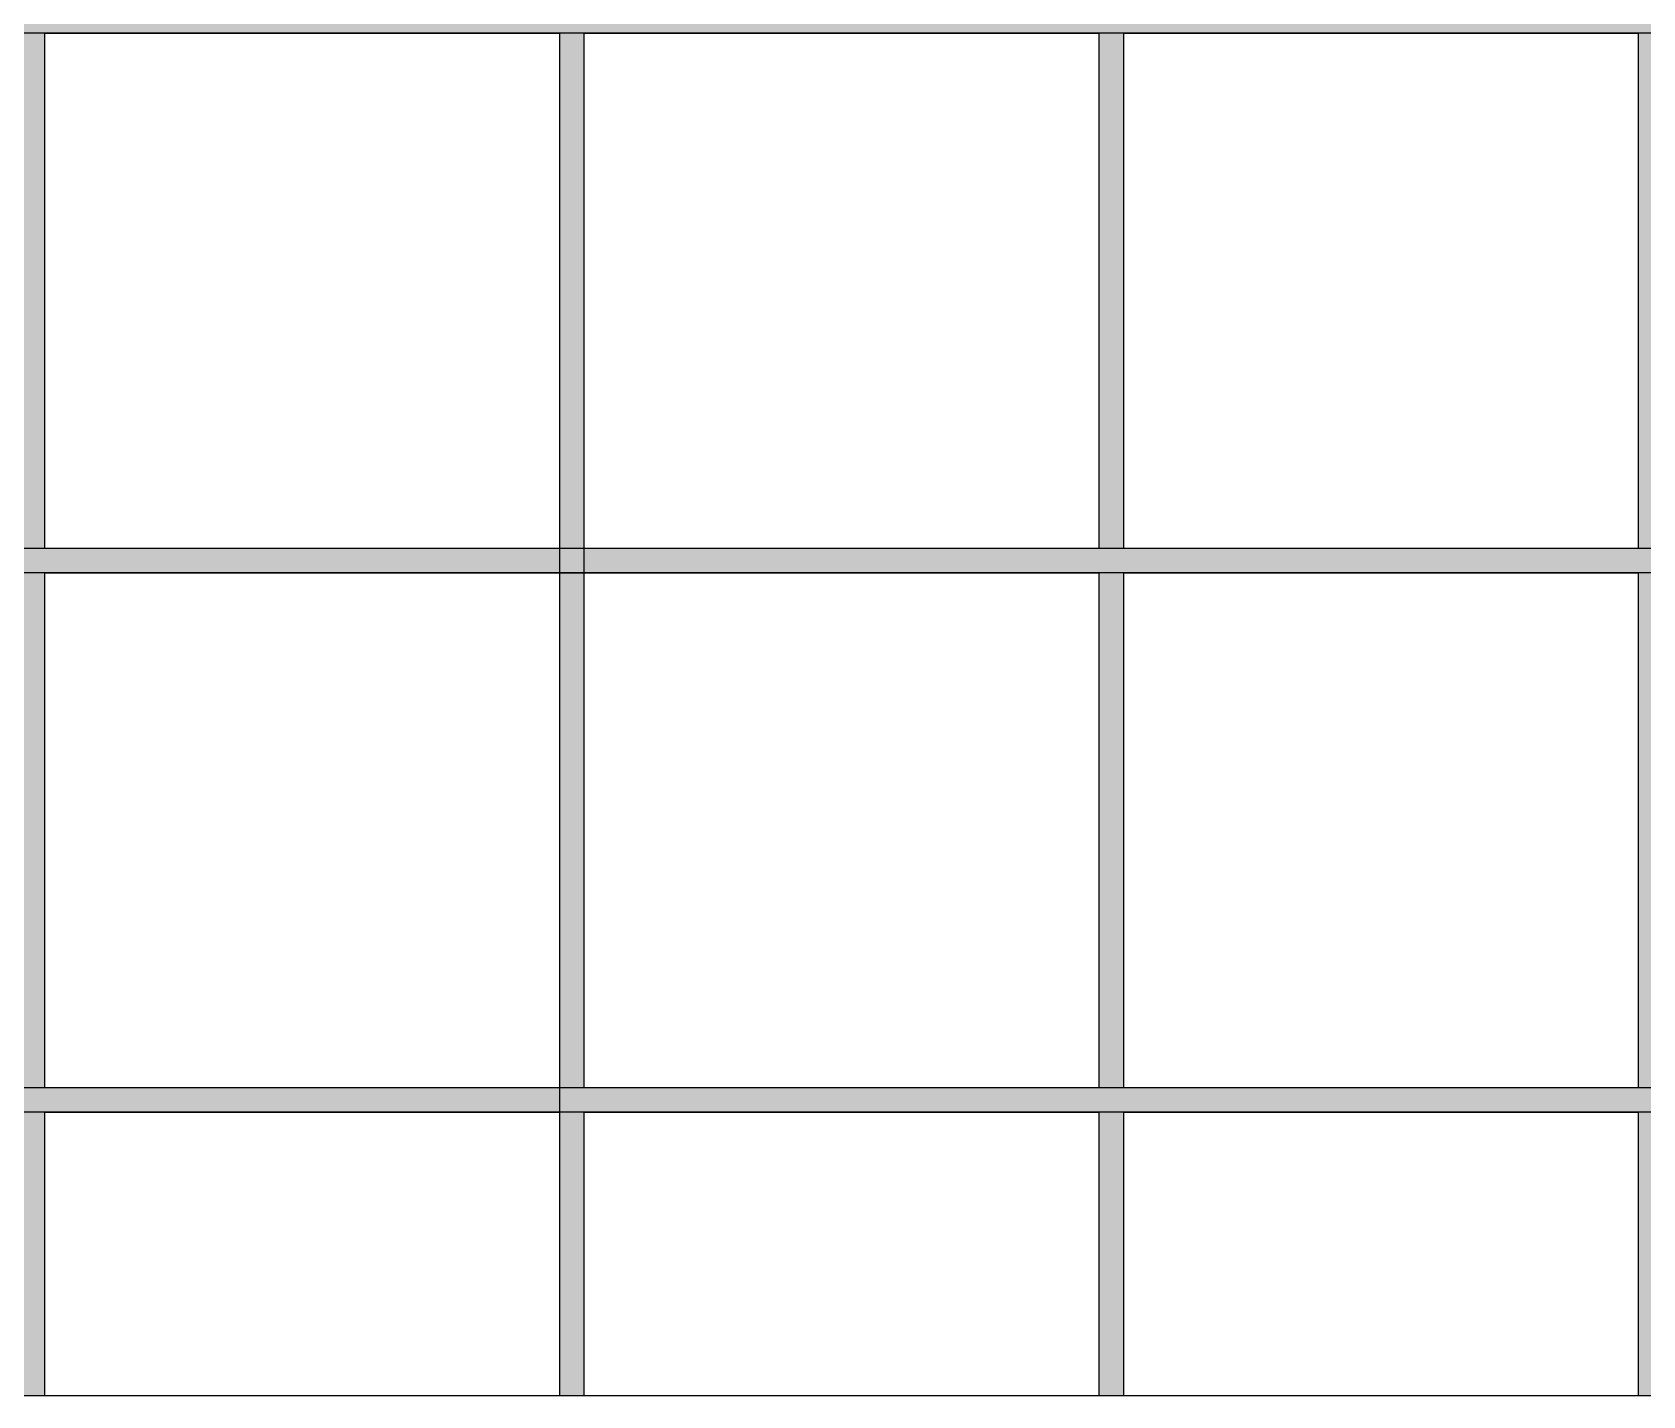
# Model space of a CAD drawing. Header units: inches. Extents: x 448145 to 618619, y -64863 to 148507.
# Drawn here: x 482502 to 483103, y 139151 to 139660 of the extents above; entities that cross this region are included whole.
import ezdxf

# ---------------------------------------------------------------- set-up
doc = ezdxf.new("R2010")
doc.units = ezdxf.units.IN
doc.header["$MEASUREMENT"] = 0

msp = doc.modelspace()

# ---------------------------------------------------------------- hatches: boundary and pattern name
h = msp.add_hatch(color=256)
h.dxf.hatch_style = 1
h.paths.add_polyline_path([(482105.041, 141278.992), (482095.841, 141278.992), (482095.841, 139150.713), (482105.041, 139150.713)])
h.paths.add_polyline_path([(482304.832, 141278.992), (482295.632, 141278.992), (482295.632, 139150.713), (482304.832, 139150.713)])
h.paths.add_polyline_path([(482506.316, 141278.992), (482497.116, 141278.992), (482497.116, 139150.713), (482506.316, 139150.713)])
h.paths.add_polyline_path([(482707.8, 140407.136, -1), (482689.399, 140407.136, -1)], flags=0)
h.paths.add_polyline_path([(482616.353, 140214.853, -1), (482597.952, 140214.853, -1)], flags=0)
h.paths.add_polyline_path([(482707.8, 140022.569, -1), (482689.399, 140022.569, -1)], flags=0)
edge = h.paths.add_edge_path()
edge.add_arc((482607.058, 140022.569), 9.2, 276.777392, 360)
edge.add_arc((482607.058, 140022.569), 9.2, 0, 173.222608)
edge.add_arc((482609.358, 140024.869), 11.5, 186.061176, 263.938824)
edge = h.paths.add_edge_path()
edge.add_arc((482607.058, 140407.136), 9.2, 186.777392, 360)
edge.add_arc((482607.058, 140407.136), 9.2, 0, 83.222608)
edge.add_arc((482609.358, 140404.836), 11.5, 96.061176, 173.938824)
h = msp.add_hatch(color=256)
h.dxf.hatch_style = 1
h.paths.add_polyline_path([(482707.8, 141278.992), (482698.599, 141278.992), (482698.599, 140473.057), (482707.8, 140473.057)])
h.paths.add_polyline_path([(483110.768, 141278.992), (483101.567, 141278.992), (483101.567, 139150.713), (483110.768, 139150.713)])
h.paths.add_polyline_path([(483312.251, 141278.992), (483303.051, 141278.992), (483303.051, 140412.935), (483312.251, 140423.171)])
h.paths.add_polyline_path([(482909.284, 141278.992), (482900.083, 141278.992), (482900.083, 139150.713), (482909.284, 139150.713)])
h = msp.add_hatch(color=256)
h.dxf.hatch_style = 1
h.paths.add_polyline_path([(483312.251, 140262.373), (483303.051, 140262.373), (483303.051, 140070.089), (483312.251, 140070.089)])
h.paths.add_polyline_path([(483312.251, 140423.171), (483303.051, 140412.935), (483303.051, 140271.573), (483312.251, 140271.573)])
h.paths.add_polyline_path([(483312.251, 140060.889), (483303.051, 140060.889), (483303.051, 139870.298), (483312.251, 139870.298)])
h.paths.add_polyline_path([(483312.251, 139861.098), (483303.051, 139861.098), (483303.051, 139668.814), (483312.251, 139668.814)])
h.paths.add_polyline_path([(483312.251, 139870.298), (483303.051, 139870.298), (483303.051, 139861.098), (483312.251, 139861.098)])
h.paths.add_polyline_path([(483504.535, 139668.814), (483312.251, 139668.814), (481894.357, 139668.814), (481894.357, 139659.614), (483504.535, 139659.614)])
h.paths.add_polyline_path([(483504.535, 139467.33), (481894.357, 139467.33), (481894.357, 139458.13), (483504.535, 139458.13)])
h.paths.add_polyline_path([(482707.8, 139659.614), (482698.599, 139659.614), (482698.599, 139467.33), (482707.8, 139467.33)])
h.paths.add_polyline_path([(482707.8, 139956.648), (482698.599, 139956.648), (482698.599, 139870.298), (482707.8, 139870.298)])
h.paths.add_polyline_path([(482707.8, 139870.298), (482698.599, 139870.298), (482698.599, 139861.098), (482707.8, 139861.098)])
h.paths.add_polyline_path([(482707.8, 139861.098), (482698.599, 139861.098), (482698.599, 139668.814), (482707.8, 139668.814)])
h = msp.add_hatch(color=256)
h.dxf.hatch_style = 1
h.paths.add_polyline_path([(483504.535, 139265.847), (481894.357, 139265.847), (481894.357, 139256.646), (483504.535, 139256.646)])
h.paths.add_polyline_path([(482095.841, 139467.33), (481894.357, 139467.33), (481894.357, 139458.13), (482095.841, 139458.13)])
h = msp.add_hatch(color=256)
h.dxf.hatch_style = 1
h.paths.add_polyline_path([(482707.8, 139458.13), (482698.599, 139458.13), (482698.599, 139265.847), (482707.8, 139265.847)])
h = msp.add_hatch(color=256)
h.dxf.hatch_style = 1
h.paths.add_polyline_path([(482707.8, 139256.646), (482698.599, 139256.646), (482698.599, 139150.713), (482707.8, 139150.713)])

# ---------------------------------------------------------------- linework, layer by layer
for p, q in [((482698.599, 139458.13), (482707.8, 139458.13)), ((482698.599, 139265.847), (482707.8, 139265.847))]:
    msp.add_line(p, q)
at = {"color": 7, "lineweight": 25}
msp.add_lwpolyline([(481894.357, 141278.992), (483504.535, 141278.992), (483504.535, 139150.713), (481894.357, 139150.713)], close=True, dxfattribs=at)
msp.add_lwpolyline([(483504.535, 139668.814), (483504.535, 139659.614), (481894.357, 139659.614), (481894.357, 139668.814), (483312.251, 139668.814)])
for points in [[(482506.316, 139659.614), (482698.599, 139659.614)], [(482506.316, 139659.614), (482506.316, 139467.33)], [(482698.599, 139659.614), (482698.599, 139467.33)], [(482707.8, 139659.614), (482900.083, 139659.614)], [(482707.8, 139659.614), (482707.8, 139467.33)], [(482900.083, 139659.614), (482900.083, 139467.33)], [(482909.284, 139659.614), (483101.567, 139659.614)], [(482909.284, 139659.614), (482909.284, 139467.33)], [(483101.567, 139659.614), (483101.567, 139467.33)], [(482506.316, 139467.33), (482698.599, 139467.33)], [(482698.599, 139467.33), (482698.599, 139256.646)], [(482707.8, 139467.33), (482900.083, 139467.33)], [(482707.8, 139467.33), (482707.8, 139265.847)], [(482909.284, 139467.33), (483101.567, 139467.33)], [(482506.316, 139458.13), (482698.599, 139458.13)], [(482506.316, 139458.13), (482506.316, 139265.847)], [(482707.8, 139458.13), (482900.083, 139458.13)], [(482900.083, 139458.13), (482900.083, 139265.847)], [(482909.284, 139458.13), (483101.567, 139458.13)], [(482909.284, 139458.13), (482909.284, 139265.847)], [(483101.567, 139458.13), (483101.567, 139265.847)], [(482506.316, 139265.847), (482698.599, 139265.847)], [(482707.8, 139265.847), (482900.083, 139265.847)], [(482909.284, 139265.847), (483101.567, 139265.847)], [(482506.316, 139256.646), (482698.599, 139256.646)], [(482506.316, 139256.646), (482506.316, 139150.713)], [(482698.599, 139256.646), (482698.599, 139150.713)], [(482707.8, 139256.646), (482900.083, 139256.646)], [(482707.8, 139256.646), (482707.8, 139150.713)], [(482900.083, 139256.646), (482900.083, 139150.713)], [(482909.284, 139256.646), (483101.567, 139256.646)], [(482909.284, 139256.646), (482909.284, 139150.713)], [(483101.567, 139256.646), (483101.567, 139150.713)]]:
    msp.add_lwpolyline(points, dxfattribs=at)
for points in [[(481894.357, 139467.33), (483504.535, 139467.33), (483504.535, 139458.13), (481894.357, 139458.13)], [(481894.357, 139265.847), (483504.535, 139265.847), (483504.535, 139256.646), (481894.357, 139256.646)]]:
    msp.add_lwpolyline(points, close=True)

doc.saveas('drawing.dxf')
